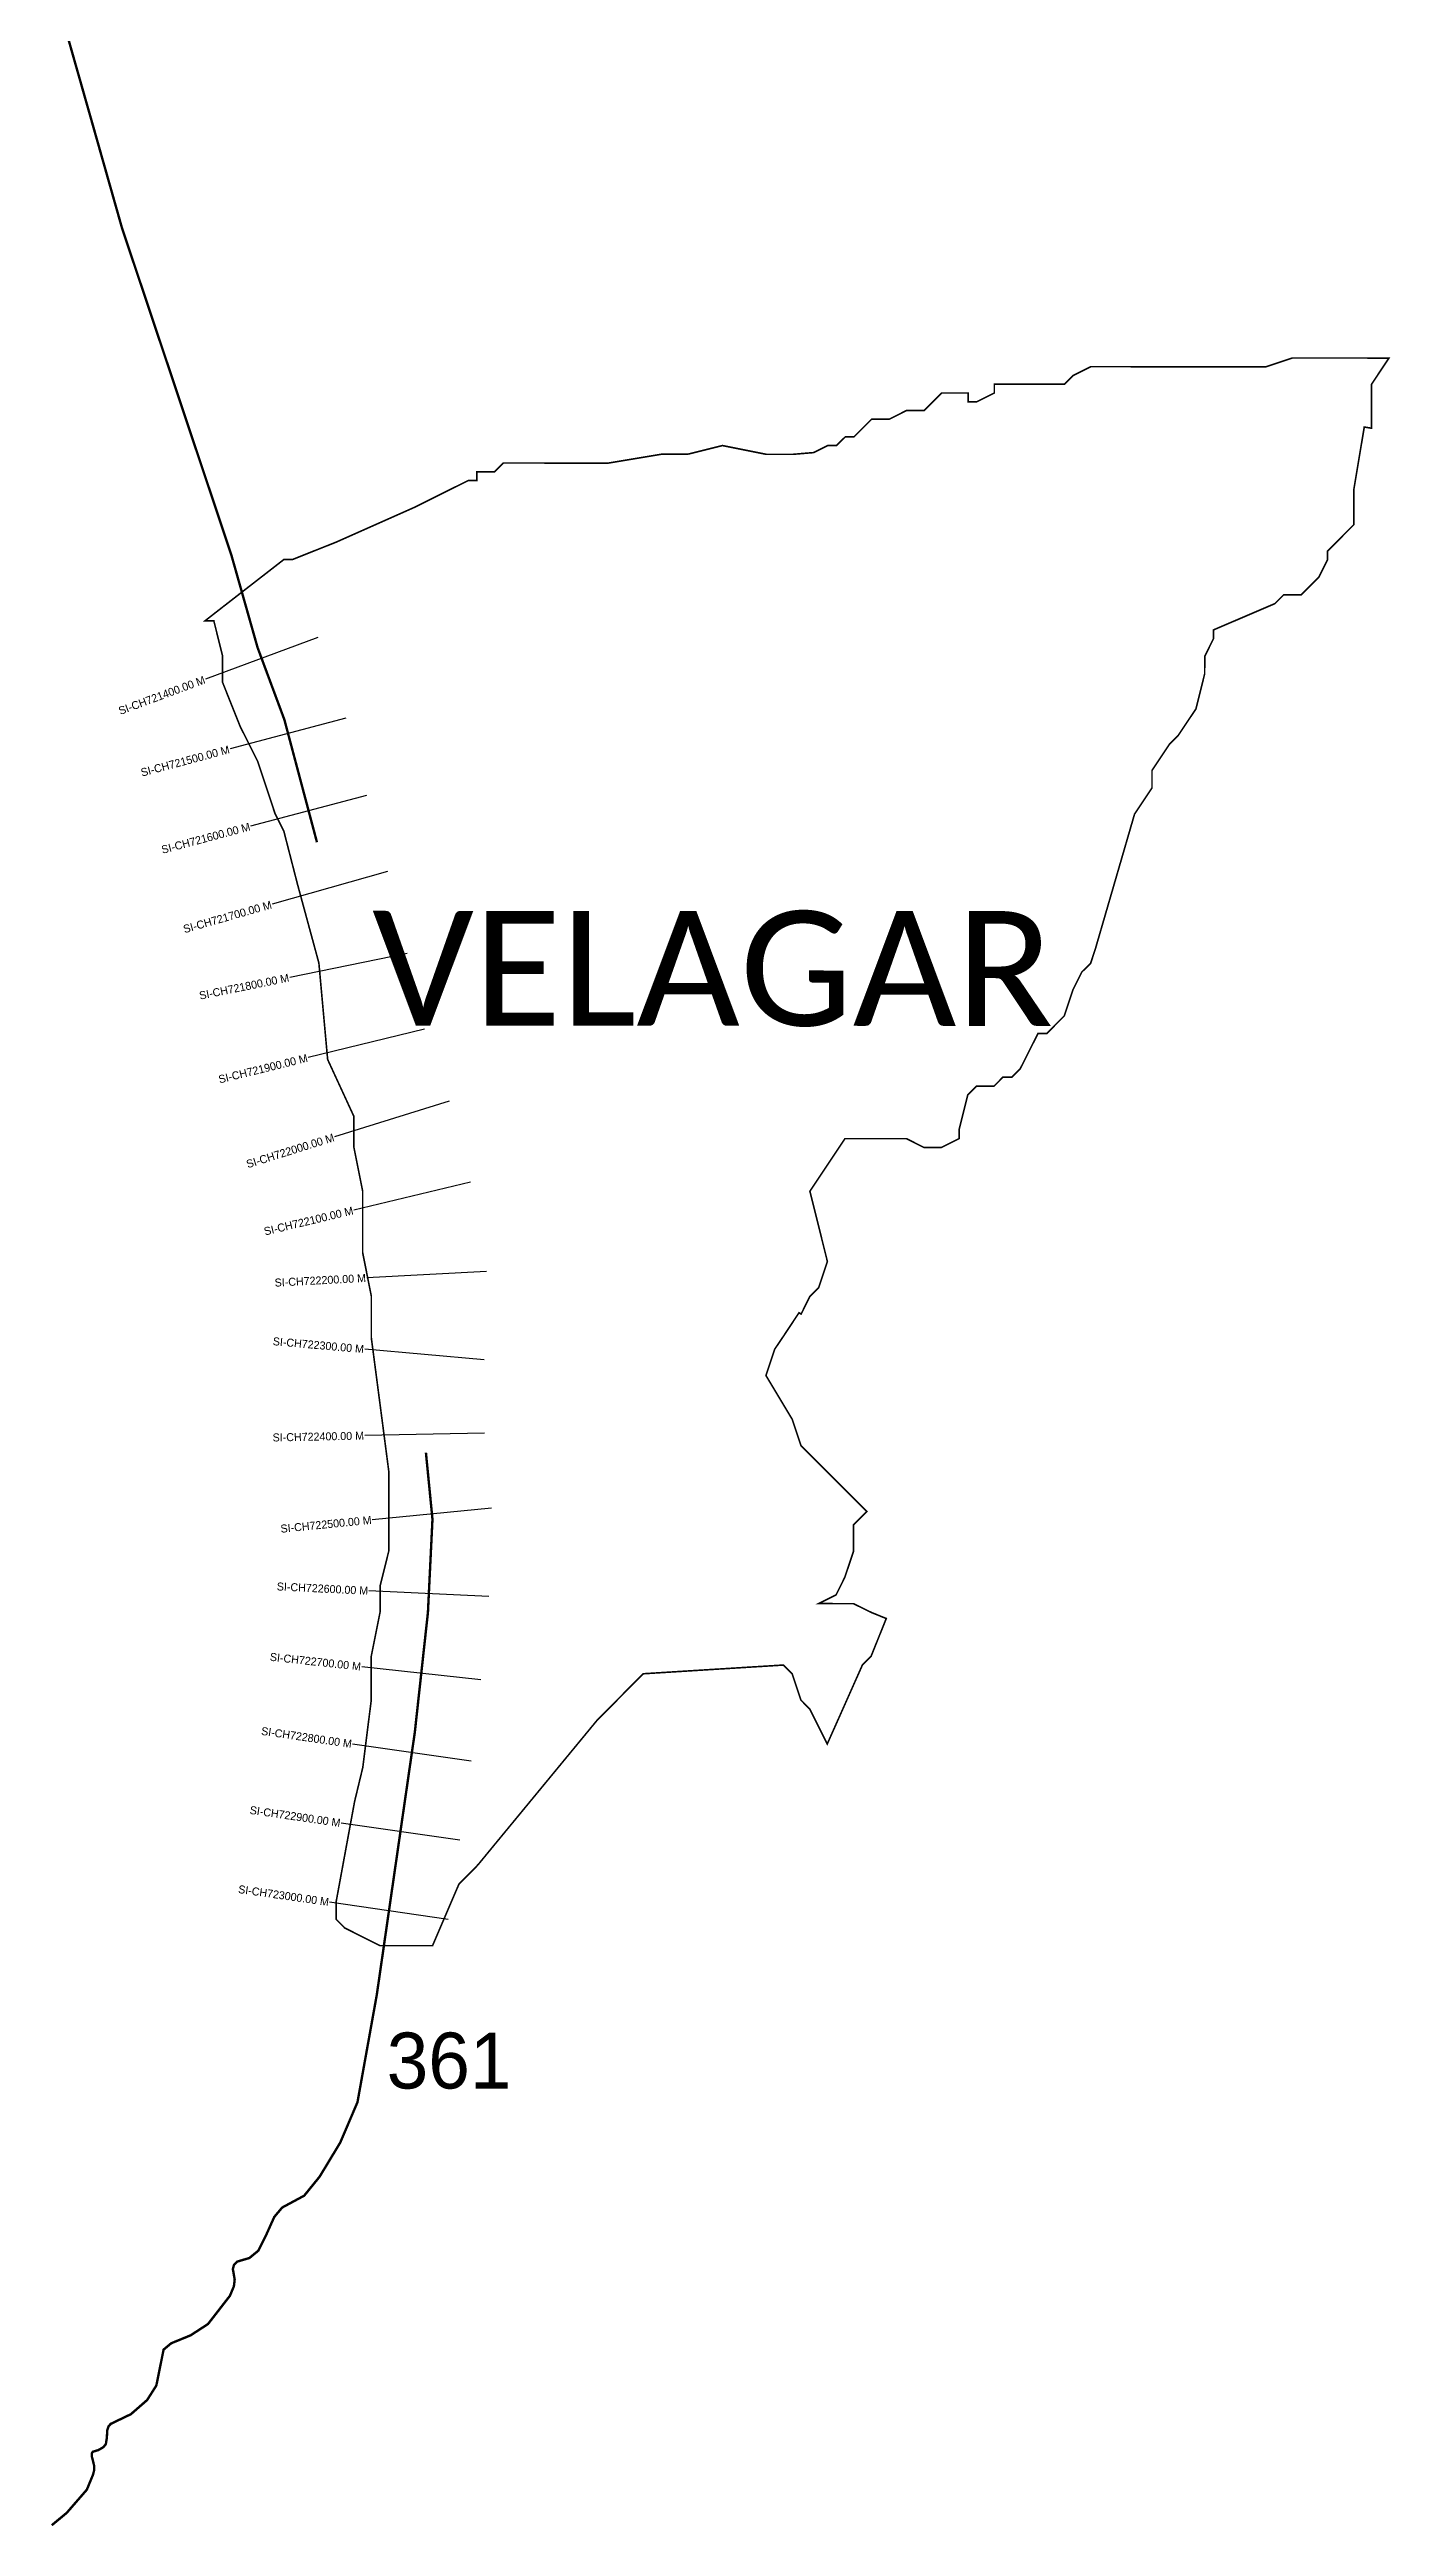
# Model space of a CAD drawing. Header units: metres. Extents: x 355286 to 358048, y 1741558 to 1747757.
# Drawn here: x 356369 to 358048, y 1741558 to 1744658 of the extents above; entities that cross this region are included whole.
import ezdxf
from ezdxf.enums import TextEntityAlignment as Align

# ---------------------------------------------------------------- set-up
doc = ezdxf.new("R2010")
doc.units = ezdxf.units.M
for name, color, linetype in [('CS', 134, 'Continuous'), ('CSMark', 6, 'Continuous'), ('NATURALLY PROTECTED', 3, 'Continuous'), ('VILLAGE NAME', 250, 'Continuous')]:
    doc.layers.add(name, color=color, linetype=linetype)

msp = doc.modelspace()

# ---------------------------------------------------------------- linework, layer by layer
at = {"color": 6, "const_width": 2}
msp.add_lwpolyline([(356564.2, 1743942.8), (356585.6, 1743959.5), (356663, 1744019.6), (356674, 1744019.6), (356728.9, 1744041.5), (356827.7, 1744085.4), (356893.6, 1744118.3), (356904.6, 1744118.3), (356904.6, 1744129.3), (356926.5, 1744129.3), (356937.5, 1744140.3), (357013.2, 1744140.2), (357069.2, 1744140.2), (357135.1, 1744151.2), (357168.1, 1744151.2), (357212, 1744162.1), (357266.9, 1744151.1), (357297.5, 1744151.1), (357299.4, 1744151.1), (357299.9, 1744151.1), (357309.3, 1744151.9), (357326.1, 1744153.3), (357343.7, 1744162.1), (357354.7, 1744162.1), (357365.7, 1744173), (357376.6, 1744173), (357398.6, 1744195), (357420.6, 1744195), (357442.5, 1744206), (357464.5, 1744206), (357486.4, 1744227.9), (357519.4, 1744227.9), (357519.4, 1744216.9), (357530.3, 1744216.9), (357552.3, 1744227.9), (357552.3, 1744238.9), (357640.1, 1744238.8), (357651.1, 1744249.8), (357673.1, 1744260.8), (357892.6, 1744260.7), (357925.6, 1744271.7), (358046.3, 1744271.6), (358024.4, 1744238.7), (358024.3, 1744183.8), (358015.4, 1744185.3), (358002.3, 1744106.9), (358002.3, 1744063.1), (357978.5, 1744039.2), (357969.4, 1744030.1), (357969.4, 1744019.1), (357958.4, 1743997.2), (357936.4, 1743975.2), (357914.5, 1743975.3), (357903.5, 1743964.3), (357826.6, 1743931.4), (357826.6, 1743920.4), (357815.7, 1743898.4), (357815.6, 1743876.5), (357804.7, 1743832.6), (357782.7, 1743799.7), (357771.7, 1743788.7), (357749.7, 1743755.7), (357749.7, 1743733.8), (357727.8, 1743700.9), (357678.3, 1743530.7), (357672.8, 1743514.2), (357661.8, 1743503.3), (357650.8, 1743481.3), (357639.8, 1743448.4), (357617.9, 1743426.4), (357606.9, 1743426.4), (357584.9, 1743382.6), (357573.9, 1743371.6), (357562.9, 1743371.6), (357552, 1743360.6), (357532.8, 1743360.6), (357530, 1743360.6), (357519, 1743349.6), (357508.1, 1743305.7), (357508.1, 1743294.8), (357486.1, 1743283.8), (357464.1, 1743283.8), (357442.2, 1743294.8), (357365.3, 1743294.8), (357321.4, 1743229), (357343.3, 1743141.1), (357332.3, 1743108.2), (357321.3, 1743097.2), (357310.4, 1743075.3), (357307.8, 1743077), (357288.4, 1743047.8), (357277.4, 1743031.4), (357266.4, 1742998.4), (357299.3, 1742943.5), (357310.3, 1742910.6), (357386.3, 1742834.6), (357392.6, 1742828.2), (357376.1, 1742811.8), (357376.1, 1742778.8), (357369.7, 1742759.6), (357365.1, 1742745.9), (357354.2, 1742724), (357332.2, 1742713), (357376.1, 1742712.9), (357398.1, 1742702), (357414.6, 1742695.3), (357417, 1742694.4), (357400.1, 1742652.3), (357398, 1742647.1), (357387.1, 1742636.1), (357343.1, 1742537.3), (357321.1, 1742581.2), (357310.2, 1742592.2), (357299.2, 1742625.2), (357288.2, 1742636.1), (357173.5, 1742629), (357112.6, 1742625.2), (357054.4, 1742566.3), (356923.6, 1742407.7), (356907.9, 1742388.6), (356902.4, 1742382.3), (356882, 1742361.9), (356849, 1742285), (356783.1, 1742285), (356739.2, 1742307), (356728.3, 1742318), (356728.3, 1742339.9), (356751.4, 1742465.3), (356761.7, 1742508.1), (356769.2, 1742568), (356772.3, 1742592.4), (356772.3, 1742647.3), (356783.3, 1742702.2), (356783.3, 1742735.1), (356794.3, 1742779.1), (356794.3, 1742835.5), (356794.3, 1742877.8), (356786, 1742941.5), (356772.4, 1743045.2), (356772.4, 1743097.4), (356761.5, 1743152.3), (356761.5, 1743229.2), (356750.5, 1743284.1), (356750.6, 1743322.5), (356717.7, 1743393.8), (356706.7, 1743514.6), (356680.2, 1743612.1), (356662.9, 1743679.3), (356651.9, 1743701.3), (356630, 1743767.1), (356608, 1743811), (356586.1, 1743865.9), (356586.1, 1743898.9), (356575.2, 1743942.8), (356564.2, 1743942.8)], dxfattribs=at)
at = {"layer": 'CS'}
for p, q in [((356705.2, 1743922.1), (356564.6, 1743869.8)), ((356740.6, 1743821), (356595.6, 1743782.4)), ((356766.3, 1743724.3), (356621.3, 1743685.8)), ((356792.6, 1743629.1), (356648.3, 1743588.2)), ((356817.2, 1743526.4), (356670.2, 1743496.6)), ((356839, 1743431.9), (356693.3, 1743396.2)), ((356869.6, 1743341.8), (356726.4, 1743297)), ((356896.4, 1743240.2), (356750.5, 1743205.3)), ((356916.4, 1743128.4), (356766.6, 1743120.6)), ((356913.5, 1743018.2), (356764.1, 1743031.3)), ((356914.1, 1742926.3), (356764.2, 1742923.2)), ((356922.9, 1742832.6), (356773.6, 1742817.9)), ((356919.3, 1742721.7), (356769.4, 1742729)), ((356909.5, 1742617.7), (356760.3, 1742634)), ((356897.4, 1742515.8), (356748.9, 1742537.3)), ((356883, 1742416.8), (356734.6, 1742438.3)), ((356868.7, 1742317.9), (356720.2, 1742339.4))]:
    msp.add_line(p, q, dxfattribs=at)
at = {"layer": 'NATURALLY PROTECTED', "const_width": 3, "flags": 128}
for points in [[(356371, 1744748.3), (356426, 1744555), (356460.3, 1744434.1), (356524.9, 1744241.2), (356597.2, 1744024.9), (356630, 1743909.2), (356663.5, 1743819.1), (356704.3, 1743665.7)], [(356840.7, 1742901.9), (356848.9, 1742818.5), (356843.2, 1742701.8), (356826.8, 1742552), (356779.2, 1742223.5), (356755, 1742089), (356733.4, 1742038.5), (356707.7, 1741996), (356688.3, 1741972.1), (356660.8, 1741957.3), (356650.9, 1741945.6), (356640.7, 1741922.9), (356630.9, 1741903.3), (356619.7, 1741894.1), (356613.2, 1741892.2), (356604.4, 1741889.6), (356600.5, 1741885.7), (356599, 1741880.3), (356600, 1741874.7), (356601.3, 1741867.1), (356600.3, 1741858.7), (356595.3, 1741846.8), (356567.9, 1741811.5), (356546.2, 1741797.4), (356521.8, 1741787.4), (356512.3, 1741779.5), (356508.4, 1741760.2), (356503.2, 1741734.5), (356491.7, 1741716.4), (356471.4, 1741698.7), (356446.2, 1741686.6), (356443.4, 1741683.6), (356441.7, 1741678.4), (356441.3, 1741669.3), (356440, 1741661.2), (356436.9, 1741657.4), (356430.7, 1741653.8), (356423.7, 1741651.7), (356422.5, 1741649.9), (356422.4, 1741646), (356424, 1741639.8), (356425.5, 1741633.5), (356425.5, 1741629.1), (356424, 1741623.1), (356416.2, 1741604.2), (356391, 1741575.2), (356372.3, 1741559.7)]]:
    msp.add_lwpolyline(points, dxfattribs=at)

# ---------------------------------------------------------------- texts
at = {"insert": (356791.6, 1742176.2), "char_height": 70, "attachment_point": 1}
msp.add_mtext_dynamic_manual_height_columns('361', width=95.172, gutter_width=1, heights=[0], dxfattribs=at)
at = {"layer": 'CSMark'}
for s, rotation, p in [('SI-CH721400.00 M', 20.3896, (356563.7, 1743869.5)), ('SI-CH721500.00 M', 14.9049, (356594.6, 1743782.1)), ('SI-CH721600.00 M', 14.9049, (356620.4, 1743685.5)), ('SI-CH721700.00 M', 15.8418, (356647.3, 1743587.9)), ('SI-CH721800.00 M', 11.4746, (356669.2, 1743496.4)), ('SI-CH721900.00 M', 13.7843, (356692.4, 1743396)), ('SI-CH722000.00 M', 17.3649, (356725.5, 1743296.7)), ('SI-CH722100.00 M', 13.4564, (356749.5, 1743205.1)), ('SI-CH722200.00 M', 2.967, (356765.6, 1743120.5)), ('SI-CH722300.00 M', 354.9663, (356763.1, 1743031.4)), ('SI-CH722400.00 M', 1.1766, (356763.2, 1742923.2)), ('SI-CH722500.00 M', 5.6328, (356772.6, 1742817.8)), ('SI-CH722600.00 M', 357.2179, (356768.4, 1742729)), ('SI-CH722700.00 M', 353.7515, (356759.3, 1742634.1)), ('SI-CH722800.00 M', 351.7575, (356747.9, 1742537.4)), ('SI-CH722900.00 M', 351.7575, (356733.6, 1742438.5)), ('SI-CH723000.00 M', 351.7575, (356719.2, 1742339.5))]:
    msp.add_text(s, height=10, rotation=rotation, dxfattribs=at).set_placement(p, align=Align.MIDDLE_RIGHT)
at = {"layer": 'VILLAGE NAME', "insert": (356773.6, 1743579.9), "char_height": 143.7, "attachment_point": 1, "rotation": 359.9793}
msp.add_mtext_dynamic_manual_height_columns('{\\fCalibri|b0|i0|c0|p34;VELAGAR}', width=1418, gutter_width=718.5, heights=[0], dxfattribs=at)

doc.saveas('drawing.dxf')
